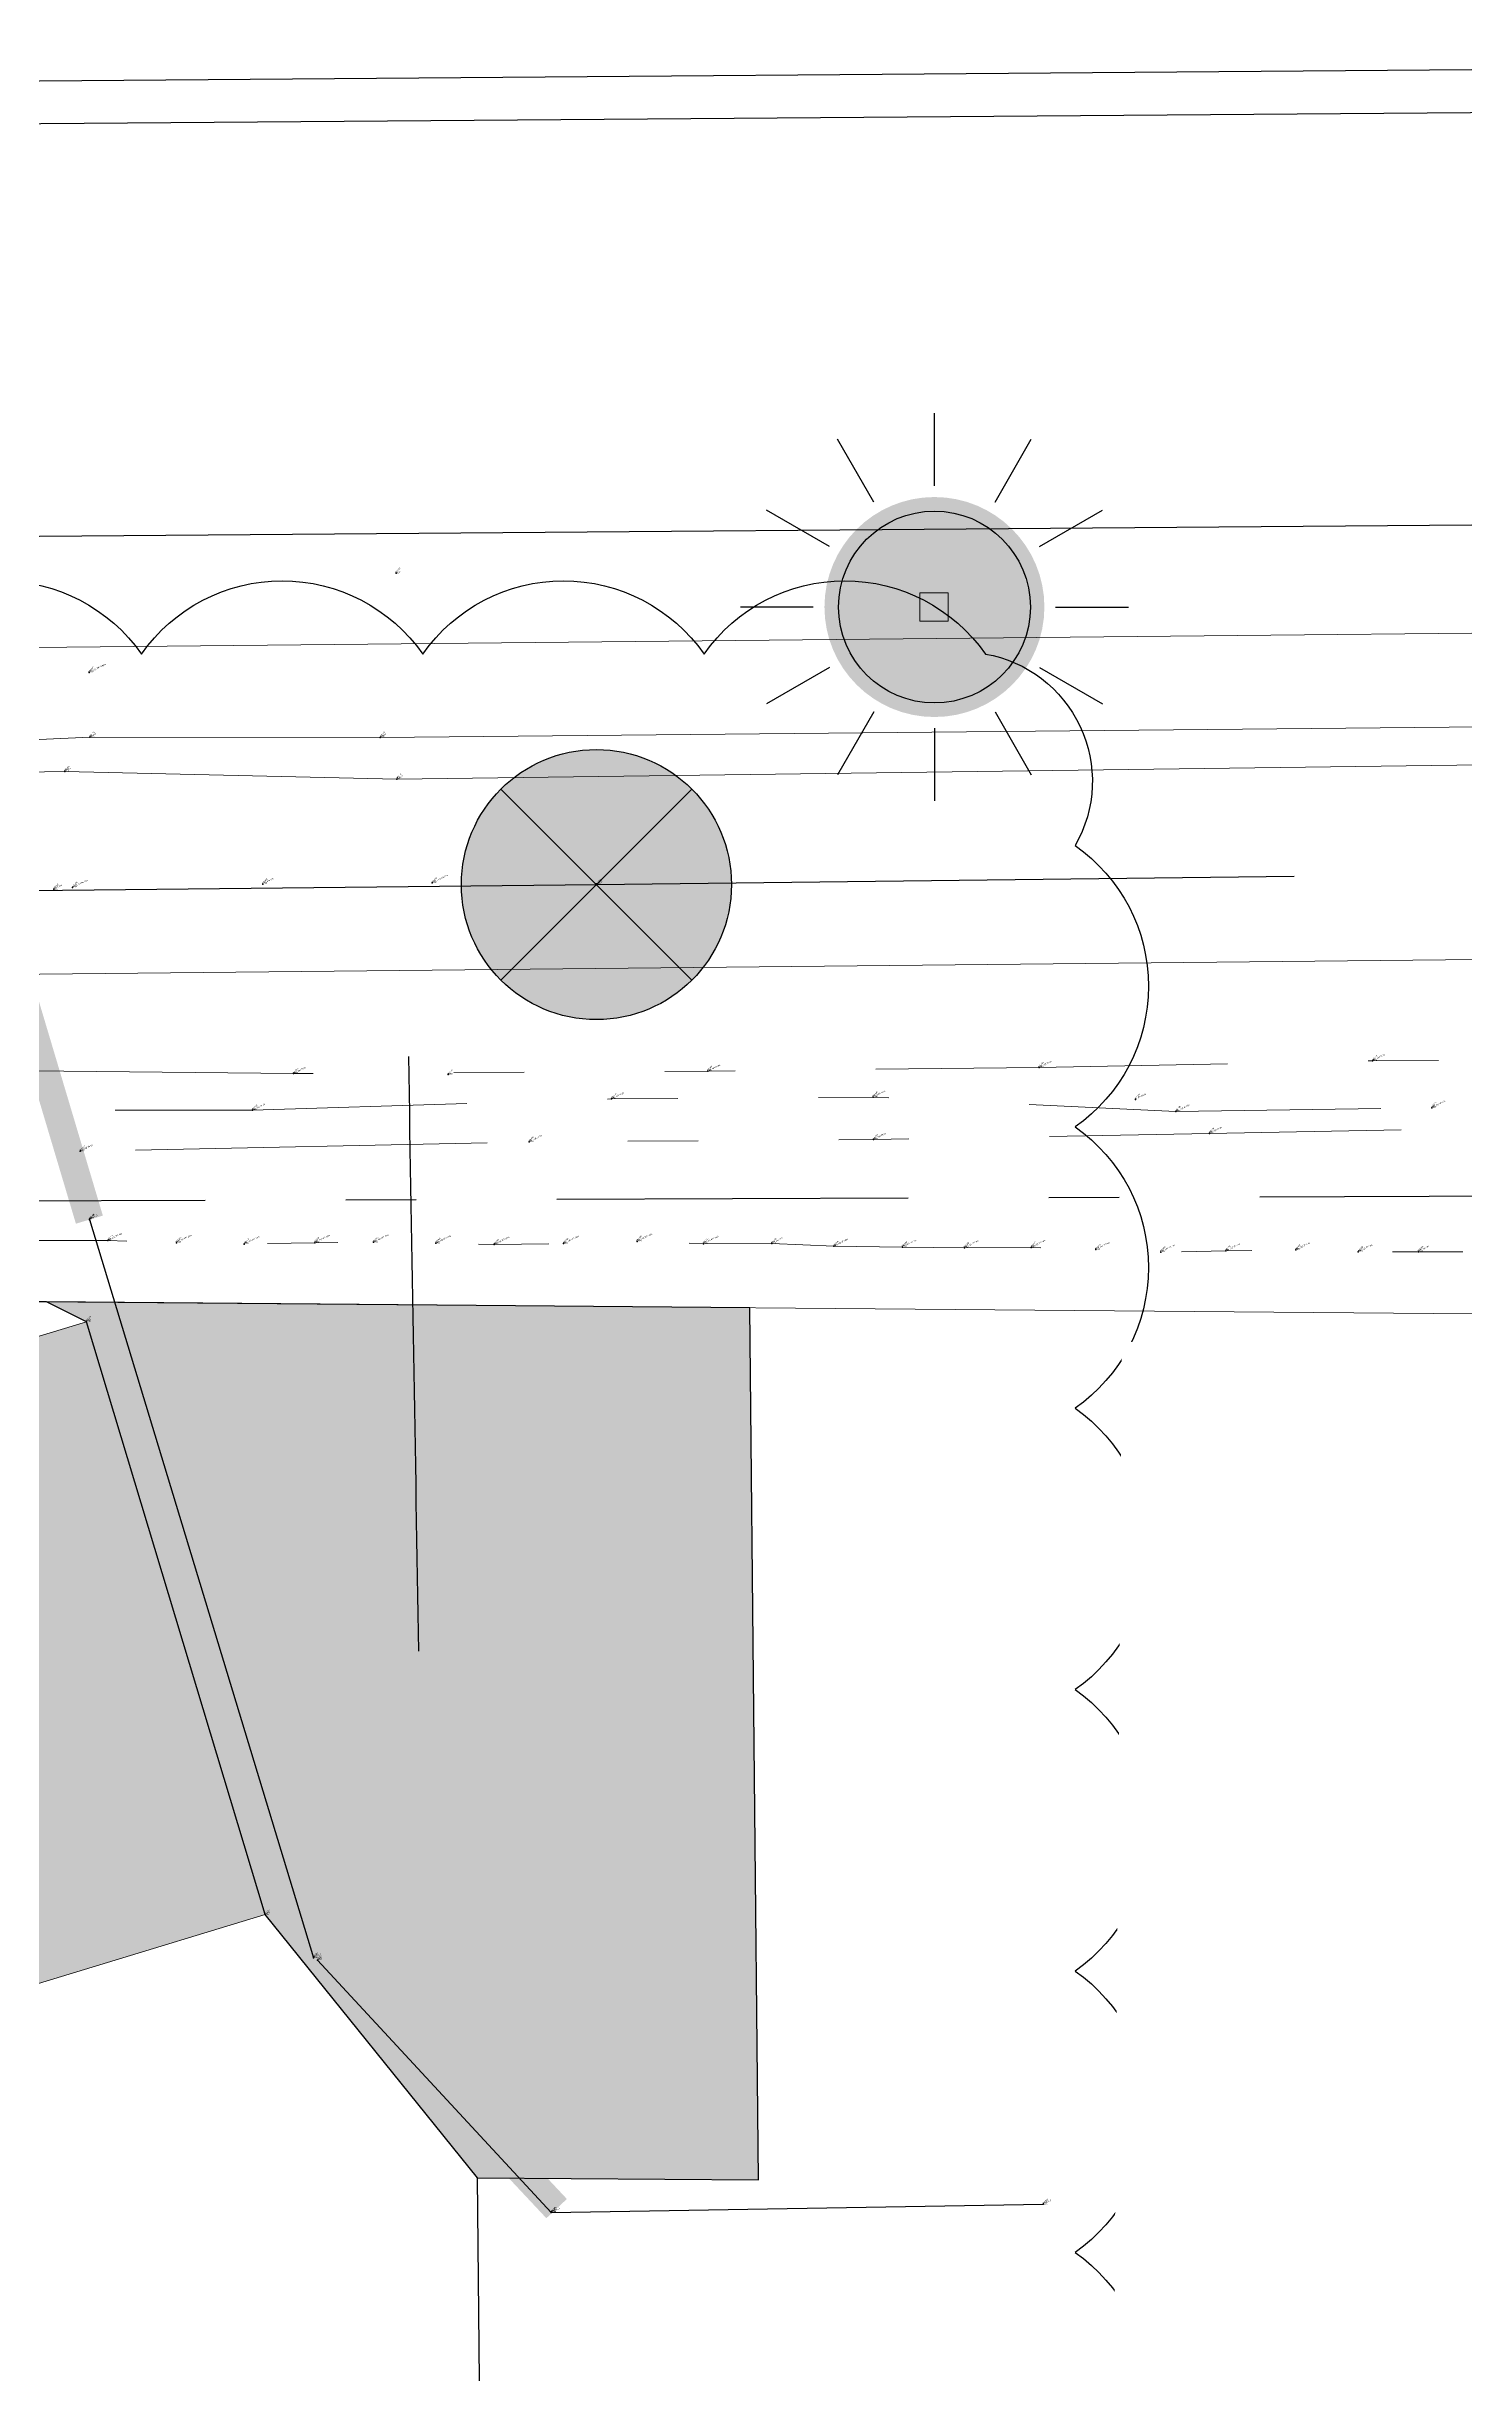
# Model space of a CAD drawing. Extents: x 39620 to 40409, y 5930668 to 5931695.
# Drawn here: x 40032.6 to 40083, y 5931147.7 to 5931230.4 of the extents above; entities that cross this region are included whole.
import ezdxf

# ---------------------------------------------------------------- set-up
doc = ezdxf.new("R2010")
doc.units = 0
doc.header["$LTSCALE"] = 5
doc.header["$PDSIZE"] = 0.5
doc.linetypes.add('CENTERLINEX3', pattern=[5, 2.5, -1, 0.5, -1])
doc.linetypes.add('CENTERLINEX33', pattern=[6.5, 2.5, -1, 0.5, -1, 0.5, -1])
doc.layers.get('Defpoints').update_dxf_attribs({"color": 9})
for name, color, linetype in [('_P-Temp 3', 104, 'Continuous'), ('_P-Temp H3', 71, 'Continuous'), ('AS-FENCE', 48, 'foc-FENCE'), ('AS-POWER-EXISTING-PP', 72, 'Continuous'), ('AS-POWER-OH-ATCO PIPELINES', 241, 'foc-OHPOWER'), ('AS-ROADS', 254, 'Continuous'), ('AS-SYMBOL', 7, 'Continuous'), ('L-TITLEDB', 4, 'Continuous'), ('L-TITLEDB-T', 4, 'Continuous'), ('PROPOSED-SCOPE', 240, 'Continuous'), ('T-WATER', 160, 'Continuous')]:
    doc.layers.add(name, color=color, linetype=linetype)
for name, color, linetype, lineweight in [('AS-GENERAL', 48, 'Continuous', 18), ('COE_STREETLIGHT-POLE', 7, 'Continuous', 0), ('EXISTING PIPE (EXIST OR HP)', 240, 'CENTERLINEX33', 20)]:
    doc.layers.add(name, color=color, linetype=linetype, lineweight=lineweight)
for name, color, linetype, lineweight, true_color in [('AS-SANITARY', 7, 'foc-SANITARY', 9, 0x29a300), ('AS-WATER PIPE', 7, 'foc-WATER', 9, 0x8ac4ff), ('EXISTING PIPE IP', 7, 'CENTERLINEX3', 30, 0x3800e0)]:
    doc.layers.add(name, color=color, linetype=linetype, lineweight=lineweight, true_color=true_color)
for name, color, linetype, plot in [('Z-DESCRIPTION', 4, 'Continuous', False), ('Z-ELEVATION', 2, 'Continuous', False), ('Z-MSPOINT', 7, 'Continuous', False), ('Z-POINTNUMBER', 6, 'Continuous', False)]:
    doc.layers.add(name, color=color, linetype=linetype, plot=plot)
doc.styles.add('80CG', font='', dxfattribs={"height": 10})
doc.styles.add('80L', font='', dxfattribs={"height": 10})
doc.styles.add('DESCRIPTION', font='', dxfattribs={"height": 2.5})
doc.styles.add('ELEVATION', font='', dxfattribs={"height": 2.5})
doc.styles.add('foc-LtypeFont', font='', dxfattribs={"height": 7.35})
doc.styles.add('POINTNUMBER', font='', dxfattribs={"height": 2.5})
doc.styles.get('80CG').set_extended_font_data('Arial Narrow')
doc.styles.get('80L').set_extended_font_data('Arial Narrow')
doc.styles.get('DESCRIPTION').set_extended_font_data('Arial Narrow')
doc.styles.get('ELEVATION').set_extended_font_data('Arial Narrow')
doc.styles.get('foc-LtypeFont').set_extended_font_data('Arial Narrow')
doc.styles.get('POINTNUMBER').set_extended_font_data('Arial Narrow')
doc.linetypes.add('foc-FENCE', pattern='A,10,-1,["X",foc-LtypeFont,S=0.2,R=0,X=-0.625,Y=-0.75],-1.24', length=12.24)
doc.linetypes.add('foc-OHPOWER', pattern='A,10,-1,["O/P",foc-LtypeFont,S=0.2,R=0,X=-0.5,Y=-0.75],-3.25', length=14.25)
doc.linetypes.add('foc-SANITARY', pattern='A,10,-1,["SN",foc-LtypeFont,S=0.2,R=0,X=-0.5,Y=-0.75],-2.75', length=13.75)
doc.linetypes.add('foc-WATER', pattern='A,10,-1,["W",foc-LtypeFont,S=0.2,R=0,X=-0.425,Y=-0.75],-2', length=13)
doc.dimstyles.new('Compass 5 000', dxfattribs={"dimscale": 5, "dimtxt": 9, "dimasz": 2, "dimexe": 0.2, "dimexo": 0.0625, "dimgap": 0.5, "dimtad": 0, "dimtih": 1, "dimtoh": 1, "dimzin": 0, "dimdsep": 46, "dimtxsty": '80CG', "dimcen": 0.1, "dimse1": 1, "dimse2": 1, "dimclrd": 256, "dimclrt": 256, "dimaunit": 1, "dimadec": 4, "dimazin": 0, "dimtfac": 0.06, "dimtofl": 0, "dimtmove": 0, "dimatfit": 1, "dimfxl": 0.2, "dimtolj": 1, "dimtzin": 0, "dimlwd": -1, "dimarcsym": 0})

# ---------------------------------------------------------------- blocks, each defined once
blk = doc.blocks.new('DAV3')
at = {"layer": 'COE_STREETLIGHT-POLE', "color": 1, "linetype": 'Continuous', "lineweight": 0, "flags": 128}
blk.add_lwpolyline([(-0.517, -0.5), (0.483, -0.5), (0.483, 0.5), (-0.517, 0.5), (-0.517, -0.5)], dxfattribs=at)
blk = doc.blocks.new('POWERPOLE')
h = blk.add_hatch(color=255)
edge = h.paths.add_edge_path()
edge.add_arc((0, 0), 0.96, 0, 360)
at = {"linetype": 'Continuous'}
for p, q in [((0.679, -0.679), (-0.679, 0.679)), ((-0.679, -0.679), (0.679, 0.679))]:
    blk.add_line(p, q, dxfattribs=at)
blk.add_circle((0, 0), 0.96, dxfattribs=at)
blk = doc.blocks.new('lightpole')
h = blk.add_hatch(color=255)
h.dxf.hatch_style = 1
h.paths.add_polyline_path([(-0.782, 0, 1), (0.782, 0, 1)])
h.paths.add_polyline_path([(0.682, 0, -1), (-0.682, 0, -1)], flags=16)
h = blk.add_hatch(color=48)
h.dxf.hatch_style = 1
edge = h.paths.add_edge_path()
edge.add_arc((0, 0), 0.682, 0, 360)
at = {"color": 48}
for p, q in [((0, 0.862), (0, 1.379)), ((-0.431, 0.746), (-0.689, 1.194)), ((0.431, 0.746), (0.689, 1.194)), ((-0.746, 0.431), (-1.194, 0.689)), ((0.746, 0.431), (1.194, 0.689)), ((-0.862, 0), (-1.379, 0)), ((0.862, 0), (1.379, 0)), ((-0.746, -0.431), (-1.194, -0.689)), ((0.746, -0.431), (1.194, -0.689)), ((-0.431, -0.746), (-0.689, -1.194)), ((0.431, -0.746), (0.689, -1.194)), ((0, -0.862), (0, -1.379))]:
    blk.add_line(p, q, dxfattribs=at)
blk.add_circle((0, 0), 0.682, dxfattribs=at)

msp = doc.modelspace()

# ---------------------------------------------------------------- hatches: boundary and pattern name
at = {"layer": '_P-Temp H3'}
h = msp.add_hatch(color=256, dxfattribs=at)
h.dxf.hatch_style = 1
h.paths.add_polyline_path([(40028.043, 5931160.274), (40040.359, 5931164.018), (40034.006, 5931185.087), (40021.713, 5931181.363)], flags=16)
h.paths.add_polyline_path([(40047.902, 5931154.667), (40040.359, 5931164.018), (40034.006, 5931185.087), (40032.591, 5931185.792), (40057.585, 5931185.583), (40057.901, 5931154.59)], flags=17)
edge = h.paths.add_edge_path(flags=17)
edge.add_line((40047.902, 5931154.667), (40040.359, 5931164.018))
edge.add_line((40048.208, 5931124.669), (40047.902, 5931154.667))
edge.add_line((40048.208, 5931124.669), (39998.209, 5931125.054))
edge.add_line((39998.209, 5931125.054), (39997.587, 5931186.09))
edge.add_line((40032.591, 5931185.792), (39997.587, 5931186.09))
edge.add_line((40034.006, 5931185.087), (40032.591, 5931185.792))
edge.add_line((40040.359, 5931164.018), (40034.006, 5931185.087))
h.paths.add_polyline_path([(40032.591, 5931185.792), (39997.587, 5931186.09), (39998.209, 5931125.054), (40048.208, 5931124.669), (40047.902, 5931154.667), (40057.901, 5931154.59), (40057.585, 5931185.583)])
h = msp.add_hatch(color=256, dxfattribs=at)
h.dxf.hatch_style = 1
h.paths.add_polyline_path([(40057.585, 5931185.583), (40032.591, 5931185.792), (40034.006, 5931185.087), (40040.359, 5931164.018), (40047.902, 5931154.667), (40057.901, 5931154.59)])

# ---------------------------------------------------------------- linework, layer by layer
at = {"layer": '_P-Temp 3', "flags": 128}
msp.add_lwpolyline([(40047.902, 5931154.667), (40040.359, 5931164.018), (40034.006, 5931185.087), (40032.591, 5931185.792), (39997.587, 5931186.09), (39998.209, 5931125.054), (40048.208, 5931124.669), (40047.902, 5931154.667), (40057.901, 5931154.59), (40057.585, 5931185.583), (40032.591, 5931185.792)], dxfattribs=at)
at = {"layer": 'AS-FENCE', "flags": 128}
for points in [[(40034.119, 5931188.725), (40042.074, 5931162.48)], [(40042.222, 5931162.4), (40050.526, 5931153.424), (40068.018, 5931153.725)]]:
    msp.add_lwpolyline(points, dxfattribs=at)
at = {"layer": 'AS-GENERAL', "const_width": 1, "flags": 128}
for points in [[(40031.584, 5931197.185), (40034.111, 5931188.716)], [(40042.245, 5931162.61), (40050.72, 5931153.568)]]:
    msp.add_lwpolyline(points, dxfattribs=at)
at = {"layer": 'AS-GENERAL', "flags": 128}
msp.add_lwpolyline([(40028.043, 5931160.274), (40040.359, 5931164.018), (40034.006, 5931185.087), (40021.713, 5931181.363), (40028.472, 5931160.285)], dxfattribs=at)
at = {"layer": 'AS-POWER-OH-ATCO PIPELINES', "flags": 128}
msp.add_lwpolyline([(39994.072, 5931200.007), (40052.134, 5931200.625), (40076.937, 5931200.927)], dxfattribs=at)
at = {"layer": 'AS-ROADS', "lineweight": 30}
for p, q in [((40000, 5931228.933), (40186.351, 5931230.41)), ((40185.658, 5931214.194), (40000, 5931212.748))]:
    msp.add_line(p, q, dxfattribs=at)
at = {"layer": 'AS-ROADS', "linetype": 'Continuous', "lineweight": 30}
msp.add_line((40000, 5931227.422), (40186.363, 5931228.87), dxfattribs=at)
at = {"layer": 'AS-SANITARY', "flags": 128}
for points in [[(39805.458, 5931203.439), (39926.598, 5931204.639), (39991.796, 5931204.951), (40000.188, 5931205.379), (40011.957, 5931205.642), (40020.715, 5931205.517), (40030.515, 5931205.704), (40034.132, 5931205.861), (40044.451, 5931205.856), (40137.62, 5931206.755)], [(39806.233, 5931202.19), (39906.19, 5931203.21), (39991.839, 5931203.594), (39994.52, 5931203.686), (40000.266, 5931204.024), (40006.176, 5931204.318), (40012.222, 5931204.35), (40018.109, 5931204.452), (40019.479, 5931204.401), (40023.767, 5931204.49), (40033.233, 5931204.649), (40045.041, 5931204.374), (40119.498, 5931205.354)]]:
    msp.add_lwpolyline(points, dxfattribs=at)
at = {"layer": 'AS-WATER PIPE', "lineweight": 13, "flags": 128}
msp.add_lwpolyline([(39995.26, 5931208.68), (39996.893, 5931208.697), (39997.394, 5931208.702), (40000, 5931208.728), (40030.919, 5931209.038), (40128.439, 5931210.016), (40132.402, 5931210.056), (40134.035, 5931210.072), (40134.535, 5931210.077), (40135.035, 5931210.082), (40162.096, 5931210.353), (40166.133, 5931210.394), (40179.497, 5931223.989), (40181.168, 5931225.689), (40250.506, 5931225.636), (40250.471, 5931226.359), (40250.507, 5931227.425)], dxfattribs=at)
at = {"layer": 'EXISTING PIPE (EXIST OR HP)', "flags": 128}
for points in [[(39970.24, 5931195.768), (39972.96, 5931195.94), (39980.049, 5931195.431), (39996.081, 5931193.065), (40003.092, 5931192.984), (40018.472, 5931193.043), (40028.537, 5931192.614), (40039.909, 5931192.602), (40052.676, 5931193.005), (40061.97, 5931193.074), (40072.735, 5931192.555), (40081.833, 5931192.694), (40090.936, 5931193.067), (40099.575, 5931193.084), (40104.772, 5931193.237)], [(40029.568, 5931194.027), (40041.367, 5931193.91), (40056.093, 5931193.994), (40067.868, 5931194.123), (40079.728, 5931194.365), (40093.553, 5931194.383), (40104.71, 5931194.514), (40113.227, 5931194.844)], [(40113.241, 5931192.102), (40104.692, 5931192.039), (40093.578, 5931192.108), (40085.516, 5931192.001), (40073.923, 5931191.782), (40061.985, 5931191.562), (40049.748, 5931191.479), (40033.786, 5931191.15), (40024.062, 5931190.747), (40012.998, 5931190.499), (40001.278, 5931190.723), (39995.924, 5931190.929), (39988.879, 5931190.801), (39979.967, 5931190.865), (39970.218, 5931190.873)], [(39990.511, 5931188.057), (39992.667, 5931187.904), (39994.79, 5931187.878), (39997.138, 5931188.092), (39998.69, 5931187.825), (40000.478, 5931187.909), (40002.912, 5931187.764), (40005.08, 5931187.728), (40007.227, 5931187.813), (40012.883, 5931187.676), (40014.986, 5931187.739), (40017.242, 5931187.776), (40021.872, 5931187.835), (40023.867, 5931187.968), (40025.781, 5931187.784), (40028.994, 5931187.971), (40034.77, 5931187.979), (40037.207, 5931187.897), (40039.619, 5931187.851), (40042.126, 5931187.898), (40044.212, 5931187.913), (40046.429, 5931187.879), (40048.501, 5931187.833), (40050.969, 5931187.866), (40053.583, 5931187.946), (40055.937, 5931187.862), (40058.366, 5931187.864), (40060.576, 5931187.773), (40063.012, 5931187.742), (40065.215, 5931187.716), (40067.591, 5931187.731), (40069.884, 5931187.651), (40072.196, 5931187.565), (40074.511, 5931187.603), (40076.999, 5931187.642), (40079.217, 5931187.573), (40081.357, 5931187.577), (40083.312, 5931187.567), (40085.428, 5931187.514), (40085.428, 5931187.514), (40087.517, 5931187.499), (40089.858, 5931187.6), (40091.803, 5931187.494), (40093.971, 5931187.434), (40096.283, 5931187.46), (40098.433, 5931187.46), (40100.873, 5931187.365), (40103.086, 5931187.274), (40105.281, 5931187.328), (40107.245, 5931187.379), (40114.204, 5931187.328), (40115.967, 5931187.285), (40118.604, 5931187.238), (40120.967, 5931187.19), (40123.495, 5931187.254)]]:
    msp.add_lwpolyline(points, dxfattribs=at)
at = {"layer": 'EXISTING PIPE IP', "flags": 128}
msp.add_lwpolyline([(40113.222, 5931189.641), (39982.483, 5931189.214), (39982.723, 5931184.355), (39974.201, 5931184.295)], dxfattribs=at)
at = {"layer": 'L-TITLEDB', "lineweight": 0, "flags": 128}
for points in [[(39997.474, 5931197.087), (40183.419, 5931198.978), (40193.078, 5931199.076), (40192.963, 5931184.45), (40183.565, 5931184.529), (40184.041, 5931137.381)], [(40152.917, 5931184.783), (39639.783, 5931189.088)]]:
    msp.add_lwpolyline(points, dxfattribs=at)
at = {"layer": 'PROPOSED-SCOPE', "flags": 128}
msp.add_lwpolyline([(39985.962, 5931147.377, -0.520567), (39985.962, 5931157.377, -0.520567), (39985.962, 5931167.377, -0.520567), (39985.962, 5931177.377, -0.520567), (39985.962, 5931187.377, -0.520567), (39985.962, 5931197.377, -0.520567), (39985.962, 5931208.82, -0.520567), (39995.962, 5931208.82, -0.520567), (40005.962, 5931208.82, -0.520567), (40015.962, 5931208.82, -0.520567), (40025.962, 5931208.82, -0.520567), (40035.962, 5931208.82, -0.520567), (40045.962, 5931208.82, -0.520567), (40055.962, 5931208.82, -0.520567), (40065.962, 5931208.82, -0.520567), (40069.154, 5931202.012, -0.520567), (40069.154, 5931192.012, -0.520567), (40069.154, 5931182.012, -0.520567), (40069.154, 5931172.012, -0.520567), (40069.154, 5931162.012, -0.520567), (40069.154, 5931152.012, -0.520567), (40069.154, 5931142.012, -0.520567)], format="xyb", dxfattribs=at)
at = {"layer": 'Z-MSPOINT'}
for p in [(40045.013, 5931211.691, 678.787), (40034.103, 5931208.166, 679.042), (40034.132, 5931205.861, 679.173), (40044.451, 5931205.856, 679.099), (40033.233, 5931204.649, 679.088), (40045.041, 5931204.374, 679.168), (40032.851, 5931200.461, 679.287), (40033.516, 5931200.523, 679.376), (40040.271, 5931200.641, 679.405), (40046.298, 5931200.686, 679.345), (40052.134, 5931200.625, 679.312), (40079.728, 5931194.365, 680.642), (40041.367, 5931193.91, 679.674), (40046.866, 5931193.874, 679.702), (40056.093, 5931193.994, 679.996), (40067.868, 5931194.123, 680.433), (40052.676, 5931193.005, 679.845), (40061.97, 5931193.074, 680.447), (40071.293, 5931192.987, 680.579), (40081.833, 5931192.694, 680.823), (40039.909, 5931192.602, 679.713), (40072.735, 5931192.555, 680.685), (40033.786, 5931191.15, 679.757), (40049.748, 5931191.479, 679.867), (40061.985, 5931191.562, 680.477), (40073.923, 5931191.782, 680.726), (40034.111, 5931188.716, 680.03), (40034.119, 5931188.725, 680.036), (40034.77, 5931187.979, 679.925), (40037.207, 5931187.897, 679.952), (40039.619, 5931187.851, 679.945), (40042.126, 5931187.898, 679.947), (40044.212, 5931187.913, 679.942), (40046.429, 5931187.879, 679.981), (40048.501, 5931187.833, 680.016), (40050.969, 5931187.866, 680.048), (40053.583, 5931187.946, 680.107), (40055.937, 5931187.862, 680.131), (40058.366, 5931187.864, 680.238), (40060.576, 5931187.773, 680.396), (40063.012, 5931187.742, 680.506), (40065.215, 5931187.716, 680.552), (40067.591, 5931187.731, 680.592), (40069.884, 5931187.651, 680.671), (40072.196, 5931187.565, 680.686), (40074.511, 5931187.603, 680.79), (40076.999, 5931187.642, 680.867), (40079.217, 5931187.573, 680.888), (40081.357, 5931187.577, 680.886), (40034.006, 5931185.087, 680.265), (40040.359, 5931164.018, 680.872), (40042.074, 5931162.48, 680.961), (40042.222, 5931162.4, 680.924), (40050.526, 5931153.424, 680.947), (40050.549, 5931153.438, 680.945), (40068.018, 5931153.725, 681.013)]:
    msp.add_point(p, dxfattribs=at)

# ---------------------------------------------------------------- block references
at = {"layer": 'AS-POWER-EXISTING-PP', "xscale": 5, "yscale": 5, "zscale": 5}
msp.add_blockref('POWERPOLE', (40052.134, 5931200.625, 679.312), dxfattribs=at)
at = {"layer": 'AS-SYMBOL', "color": 2, "xscale": 4.999081765, "yscale": 4.999081765, "zscale": 4.999081765}
msp.add_blockref('lightpole', (40064.15, 5931210.49), dxfattribs=at)
at = {"layer": 'Defpoints', "color": 1, "linetype": 'Continuous', "lineweight": 0}
msp.add_blockref('DAV3', (40064.15, 5931210.49), dxfattribs=at)

# ---------------------------------------------------------------- texts
at = {"layer": 'Z-DESCRIPTION', "style": 'DESCRIPTION'}
for s, height, p in [('PIc', 0.05, (40045.013, 5931211.691)), ('Pipe_ug8 WATERline', 0.04999, (40034.103, 5931208.166)), ('SEwer2', 0.05, (40034.132, 5931205.861)), ('SEwer2', 0.05, (40044.451, 5931205.856)), ('SEwer1', 0.05, (40033.233, 5931204.649)), ('SEwer1', 0.05, (40045.041, 5931204.374)), ('mid 5.72m', 0.05, (40032.851, 5931200.461)), ('W Bdy Access 5.62', 0.04999, (40033.516, 5931200.523)), ('cl Access 5.60', 0.04999, (40040.271, 5931200.641)), ('e bdy Access 5.83m', 0.04999, (40046.298, 5931200.686)), ('PP 6.12', 0.05, (40052.134, 5931200.625)), ('Pipe_ug4 2ft 2in', 0.04999, (40079.728, 5931194.365)), ('Pipe_ug4 2ft 8in', 0.04999, (40041.367, 5931193.91)), ('PIc', 0.05, (40046.866, 5931193.874)), ('Pipe_ug4 2ft 4in', 0.04999, (40056.093, 5931193.994)), ('Pipe_ug4 2ft 4in', 0.04999, (40067.868, 5931194.123)), ('Pipe_ug3 4ft 1in', 0.04999, (40039.909, 5931192.602)), ('Pipe_ug3 4ft 8in', 0.04999, (40052.676, 5931193.005)), ('Pipe_ug3 4ft 6in', 0.04999, (40061.97, 5931193.074)), ('PLSPK BASE', 0.05, (40071.293, 5931192.987)), ('Pipe_ug3 3ft 11in', 0.04999, (40072.735, 5931192.555)), ('Pipe_ug3 3ft 11in', 0.04999, (40081.833, 5931192.694)), ('Pipe_ug5 2ft 3in', 0.04999, (40073.923, 5931191.782)), ('Pipe_ug5 3ft 1in', 0.04999, (40033.786, 5931191.15)), ('Pipe_ug5 2ft 3in', 0.04999, (40049.748, 5931191.479)), ('Pipe_ug5 2ft 5in', 0.04999, (40061.985, 5931191.562)), ('GATE', 0.05, (40034.111, 5931188.716)), ('FENCE_3', 0.05, (40034.119, 5931188.725)), ('Pipe_ug1 7FT 4IN', 0.04999, (40034.77, 5931187.979)), ('Pipe_ug1 6FT 10IN', 0.04999, (40037.207, 5931187.897)), ('Pipe_ug1 6FT 10IN', 0.04999, (40039.619, 5931187.851)), ('Pipe_ug1 6FT 10IN', 0.04999, (40042.126, 5931187.898)), ('Pipe_ug1 6FT 10IN', 0.04999, (40044.212, 5931187.913)), ('Pipe_ug1 6FT 10IN', 0.04999, (40046.429, 5931187.879)), ('Pipe_ug1 6FT 10IN', 0.04999, (40048.501, 5931187.833)), ('Pipe_ug1 6FT 10IN', 0.04999, (40050.969, 5931187.866)), ('Pipe_ug1 6FT 10IN', 0.04999, (40053.583, 5931187.946)), ('Pipe_ug1 6FT 10IN', 0.04999, (40055.937, 5931187.862)), ('Pipe_ug1 7FT', 0.04999, (40058.366, 5931187.864)), ('Pipe_ug1 7FT 3IN', 0.04999, (40060.576, 5931187.773)), ('Pipe_ug1 7FT 3IN', 0.04999, (40063.012, 5931187.742)), ('Pipe_ug1 7FT 3IN', 0.04999, (40065.215, 5931187.716)), ('Pipe_ug1 7FT 3IN', 0.04999, (40067.591, 5931187.731)), ('Pipe_ug1 7FT 7IN', 0.04999, (40069.884, 5931187.651)), ('Pipe_ug1 7FT 7IN', 0.04999, (40072.196, 5931187.565)), ('Pipe_ug1 7FT 7IN', 0.04999, (40074.511, 5931187.603)), ('Pipe_ug1 7FT 7IN', 0.04999, (40076.999, 5931187.642)), ('Pipe_ug1 7FT 7IN', 0.04999, (40079.217, 5931187.573)), ('Pipe_ug1 7FT', 0.04999, (40081.357, 5931187.577)), ('BLDG', 0.05, (40034.006, 5931185.087)), ('BLDG', 0.05, (40040.359, 5931164.018)), ('FENCE_3', 0.05, (40042.074, 5931162.48)), ('GATE', 0.05, (40042.222, 5931162.4)), ('FENCE_4', 0.05, (40068.018, 5931153.725)), ('GATE', 0.05, (40050.526, 5931153.424)), ('FENCE_4', 0.05, (40050.549, 5931153.438))]:
    msp.add_text(s, height=height, rotation=24, dxfattribs=at).set_placement(p)
at = {"layer": 'Z-ELEVATION', "style": 'ELEVATION'}
for s, p in [('678.787', (40045.013, 5931211.691)), ('679.042', (40034.103, 5931208.166)), ('679.173', (40034.132, 5931205.861)), ('679.099', (40044.451, 5931205.856)), ('679.088', (40033.233, 5931204.649)), ('679.168', (40045.041, 5931204.374)), ('679.287', (40032.851, 5931200.461)), ('679.376', (40033.516, 5931200.523)), ('679.405', (40040.271, 5931200.641)), ('679.345', (40046.298, 5931200.686)), ('679.312', (40052.134, 5931200.625)), ('680.642', (40079.728, 5931194.365)), ('679.674', (40041.367, 5931193.91)), ('679.702', (40046.866, 5931193.874)), ('679.996', (40056.093, 5931193.994)), ('680.433', (40067.868, 5931194.123)), ('679.713', (40039.909, 5931192.602)), ('679.845', (40052.676, 5931193.005)), ('680.447', (40061.97, 5931193.074)), ('680.579', (40071.293, 5931192.987)), ('680.685', (40072.735, 5931192.555)), ('680.823', (40081.833, 5931192.694)), ('680.726', (40073.923, 5931191.782)), ('679.757', (40033.786, 5931191.15)), ('679.867', (40049.748, 5931191.479)), ('680.477', (40061.985, 5931191.562)), ('680.030', (40034.111, 5931188.716)), ('680.036', (40034.119, 5931188.725)), ('679.925', (40034.77, 5931187.979)), ('679.952', (40037.207, 5931187.897)), ('679.945', (40039.619, 5931187.851)), ('679.947', (40042.126, 5931187.898)), ('679.942', (40044.212, 5931187.913)), ('679.981', (40046.429, 5931187.879)), ('680.016', (40048.501, 5931187.833)), ('680.048', (40050.969, 5931187.866)), ('680.107', (40053.583, 5931187.946)), ('680.131', (40055.937, 5931187.862)), ('680.238', (40058.366, 5931187.864)), ('680.396', (40060.576, 5931187.773)), ('680.506', (40063.012, 5931187.742)), ('680.552', (40065.215, 5931187.716)), ('680.592', (40067.591, 5931187.731)), ('680.671', (40069.884, 5931187.651)), ('680.686', (40072.196, 5931187.565)), ('680.790', (40074.511, 5931187.603)), ('680.867', (40076.999, 5931187.642)), ('680.888', (40079.217, 5931187.573)), ('680.886', (40081.357, 5931187.577)), ('680.265', (40034.006, 5931185.087)), ('680.872', (40040.359, 5931164.018)), ('680.961', (40042.074, 5931162.48)), ('680.924', (40042.222, 5931162.4)), ('681.013', (40068.018, 5931153.725)), ('680.947', (40050.526, 5931153.424)), ('680.945', (40050.549, 5931153.438))]:
    msp.add_text(s, height=0.05, rotation=44.99999, dxfattribs=at).set_placement(p)
at = {"layer": 'Z-POINTNUMBER', "style": 'POINTNUMBER'}
for s, p in [('2297', (40045.013, 5931211.691)), ('2252', (40034.103, 5931208.166)), ('2233', (40034.132, 5931205.861)), ('2232', (40044.451, 5931205.856)), ('2230', (40033.233, 5931204.649)), ('2231', (40045.041, 5931204.374)), ('2251', (40032.851, 5931200.461)), ('2247', (40033.516, 5931200.523)), ('2248', (40040.271, 5931200.641)), ('2249', (40046.298, 5931200.686)), ('2250', (40052.134, 5931200.625)), ('2079', (40079.728, 5931194.365)), ('2082', (40041.367, 5931193.91)), ('2296', (40046.866, 5931193.874)), ('2081', (40056.093, 5931193.994)), ('2080', (40067.868, 5931194.123)), ('2067', (40052.676, 5931193.005)), ('2066', (40061.97, 5931193.074)), ('1', (40071.293, 5931192.987)), ('2064', (40081.833, 5931192.694)), ('2068', (40039.909, 5931192.602)), ('2065', (40072.735, 5931192.555)), ('2097', (40033.786, 5931191.15)), ('2096', (40049.748, 5931191.479)), ('2095', (40061.985, 5931191.562)), ('2094', (40073.923, 5931191.782)), ('2284', (40034.111, 5931188.716)), ('2285', (40034.119, 5931188.725)), ('2037', (40034.77, 5931187.979)), ('2036', (40037.207, 5931187.897)), ('2035', (40039.619, 5931187.851)), ('2034', (40042.126, 5931187.898)), ('2033', (40044.212, 5931187.913)), ('2032', (40046.429, 5931187.879)), ('2031', (40048.501, 5931187.833)), ('2030', (40050.969, 5931187.866)), ('2029', (40053.583, 5931187.946)), ('2028', (40055.937, 5931187.862)), ('2027', (40058.366, 5931187.864)), ('2026', (40060.576, 5931187.773)), ('2025', (40063.012, 5931187.742)), ('2024', (40065.215, 5931187.716)), ('2023', (40067.591, 5931187.731)), ('2022', (40069.884, 5931187.651)), ('2021', (40072.196, 5931187.565)), ('2020', (40074.511, 5931187.603)), ('2019', (40076.999, 5931187.642)), ('2018', (40079.217, 5931187.573)), ('2017', (40081.357, 5931187.577)), ('2318', (40034.006, 5931185.087)), ('2317', (40040.359, 5931164.018)), ('2286', (40042.074, 5931162.48)), ('2287', (40042.222, 5931162.4)), ('2288', (40050.526, 5931153.424)), ('2289', (40050.549, 5931153.438)), ('2290', (40068.018, 5931153.725))]:
    msp.add_text(s, height=0.05, dxfattribs=at).set_placement(p)

# ---------------------------------------------------------------- leaders
at = {"layer": 'T-WATER', "path_type": 1}
msp.add_leader([(40045.823, 5931173.381), (40045.463, 5931194.51)], dimstyle='Compass 5 000', override={"dimgap": 0.5, "dimtad": 0}, dxfattribs=at)

# ---------------------------------------------------------------- next in the draw order: texts
at = {"layer": 'L-TITLEDB-T', "insert": (40075.774, 5931179.334), "char_height": 9.99816, "attachment_point": 1, "rotation": 359.55842, "style": '80L', "bg_fill": 2}
msp.add_mtext_dynamic_manual_height_columns('\\pi18.6448,t108.62827;Block 6\\P\\pi21.47511,t111.45859;Lot 29\\P\\pi0.48988,t90.47335;Plan 782 2219', width=73.46304, gutter_width=50.009, heights=[0], dxfattribs=at)

doc.saveas('drawing.dxf')
